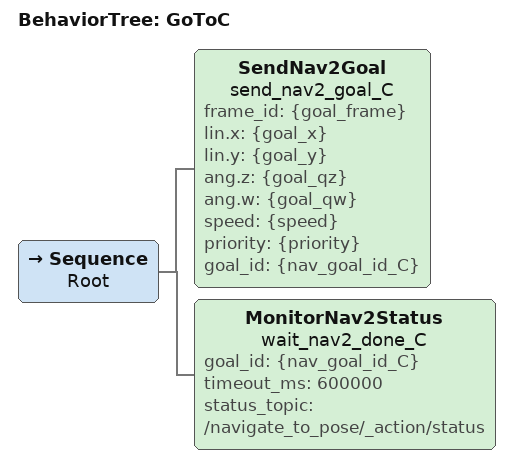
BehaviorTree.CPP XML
<root BTCPP_format="4">
  <BehaviorTree ID="GoToC">
    <Sequence name="Root">
      <!-- Pose & options come from blackboard keys set by runner.cpp -->
      <SendNav2Goal name="send_nav2_goal_C"
                    frame_id="{goal_frame}"
                    lin.x="{goal_x}"
                    lin.y="{goal_y}"
                    ang.z="{goal_qz}"
                    ang.w="{goal_qw}"
                    speed="{speed}"
                    priority="{priority}"
                    goal_id="{nav_goal_id_C}"/>

      <MonitorNav2Status name="wait_nav2_done_C"
                         goal_id="{nav_goal_id_C}"
                         timeout_ms="600000"
                         status_topic="/navigate_to_pose/_action/status"/>
    </Sequence>
  </BehaviorTree>
</root>
